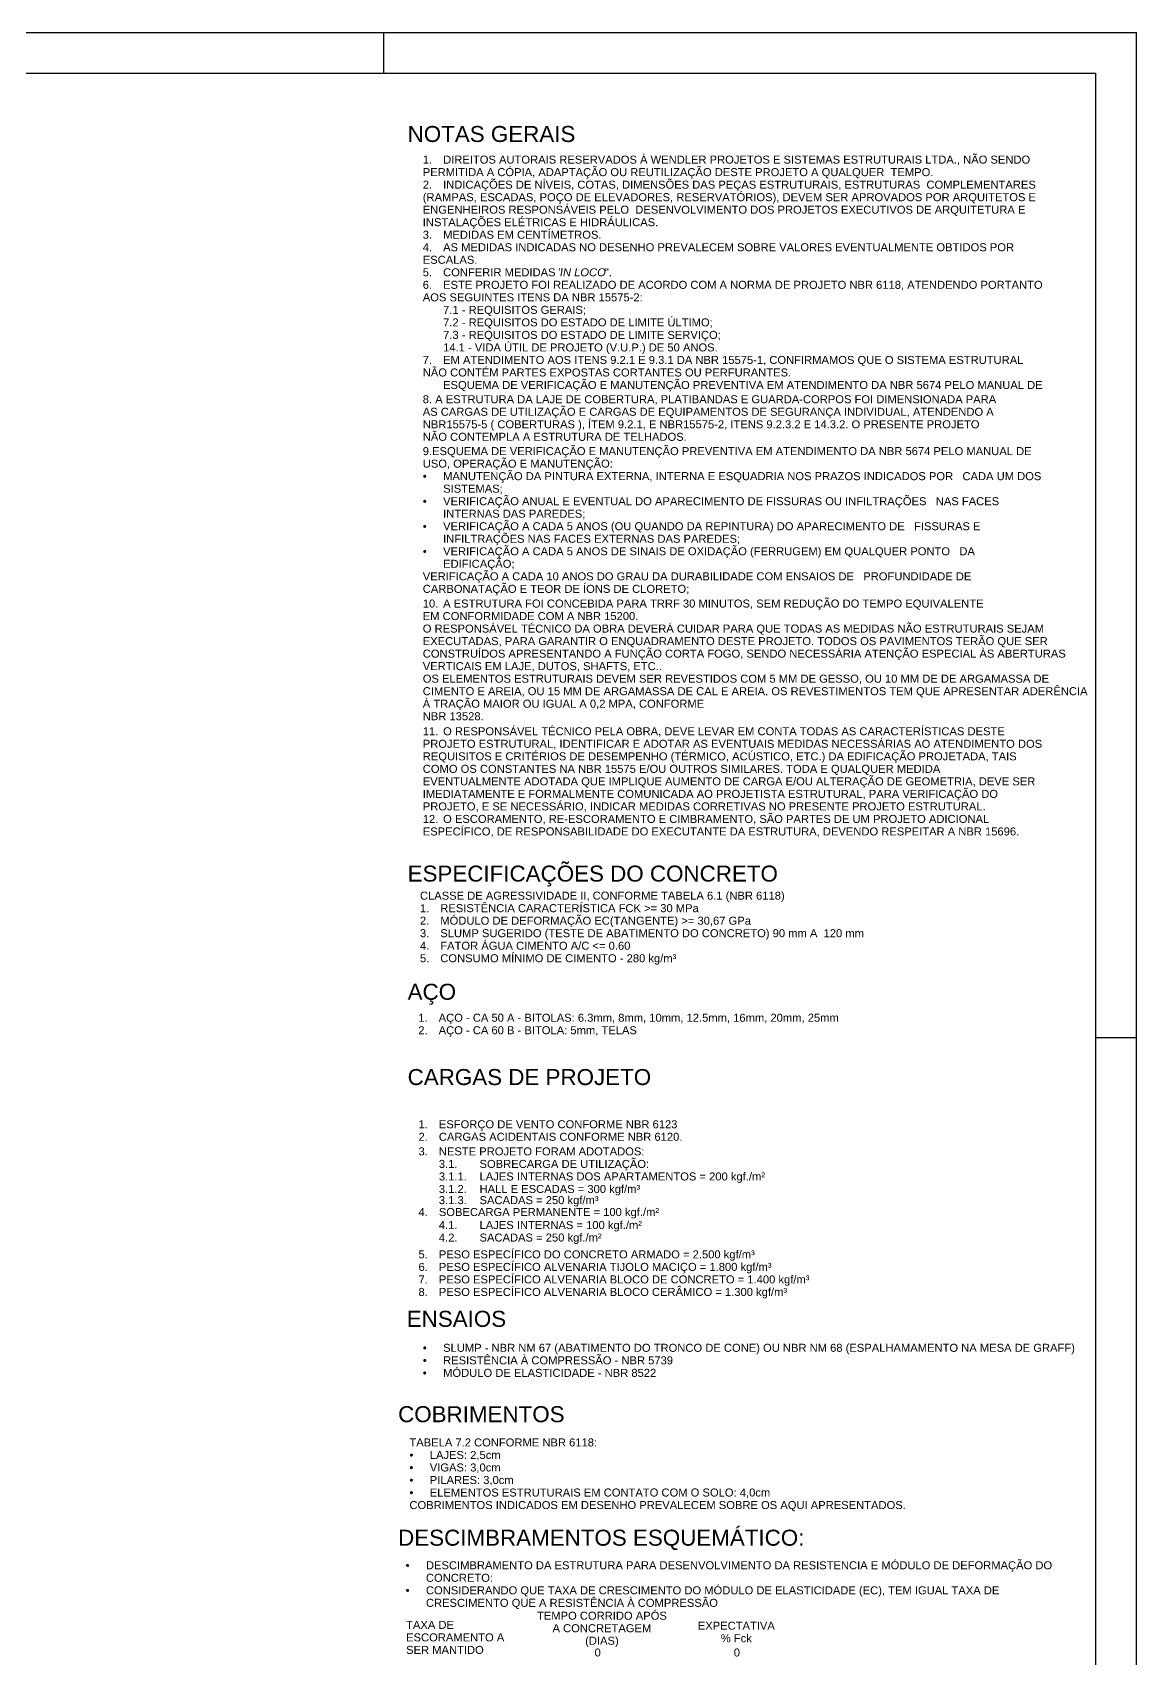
# Model space of a CAD drawing. Extents: x 37185 to 43130, y -8131 to -3926.
# Drawn here: x 41773 to 43130, y -5924 to -3926 of the extents above; entities that cross this region are included whole.
import ezdxf

# ---------------------------------------------------------------- set-up
doc = ezdxf.new("R2010")
doc.units = 0
doc.header["$MEASUREMENT"] = 0
doc.layers.add('20', color=7, linetype='CONTINUOUS')
doc.layers.add('95', color=7, linetype='CONTINUOUS')
doc.layers.add('WP_NOTAS', color=2, linetype='CONTINUOUS', lineweight=9)
doc.layers.add('WP_TÍTULO DE VISTA', color=3, linetype='CONTINUOUS', lineweight=9)
doc.styles.add('Arial', font='arial.ttf', dxfattribs={"height": 7.5})
doc.styles.add('Arial_12', font='arial.ttf', dxfattribs={"height": 0.393413})
doc.styles.add('Arial_8', font='arial.ttf', dxfattribs={"height": 0.16875})

msp = doc.modelspace()

# ---------------------------------------------------------------- linework, layer by layer
at = {"layer": '20', "linetype": 'Continuous'}
for p, q in [((42204.545, -3976.33), (42204.545, -3926.33)), ((43079.545, -5161.33), (43129.545, -5161.33))]:
    msp.add_line(p, q, dxfattribs=at)
at = {"layer": '95', "linetype": 'Continuous'}
for p, q in [((37184.545, -3926.33), (43129.545, -3926.33)), ((42204.545, -3976.33), (42204.545, -3926.33)), ((43129.545, -8131.33), (43129.545, -3926.33)), ((37309.545, -3976.33), (43079.545, -3976.33)), ((43079.545, -8081.33), (43079.545, -3976.33)), ((43079.545, -5161.33), (43129.545, -5161.33))]:
    msp.add_line(p, q, dxfattribs=at)

# ---------------------------------------------------------------- texts
at = {"layer": 'WP_NOTAS', "line_spacing_factor": 0.938532, "style": 'Arial'}
for s, insert, char_height, width, attachment_point in [('DIREITOS AUTORAIS RESERVADOS À WENDLER PROJETOS E SISTEMAS ESTRUTURAIS LTDA., NÃO SENDO', (42277.586, -4077.57), 9.83533, 865.20636, 1), ('1.', (42252.586, -4077.57), 9.8353, 13.43657, 1), ('PERMITIDA A CÓPIA, ADAPTAÇÃO OU REUTILIZAÇÃO DESTE PROJETO A QUALQUER  TEMPO.', (42252.586, -4092.955), 9.83533, 735.38001, 1), ('2.', (42252.586, -4108.34), 9.8353, 13.43657, 1), ('INDICAÇÕES DE NÍVEIS, COTAS, DIMENSÕES DAS PEÇAS ESTRUTURAIS, ESTRUTURAS  COMPLEMENTARES', (42277.586, -4108.34), 9.83533, 853.04081, 1), ('(RAMPAS, ESCADAS, POÇO DE ELEVADORES, RESERVATÓRIOS), DEVEM SER APROVADOS POR ARQUITETOS E', (42252.586, -4123.724), 9.83533, 882.81916, 1), ('ENGENHEIROS RESPONSÁVEIS PELO  DESENVOLVIMENTO DOS PROJETOS EXECUTIVOS DE ARQUITETURA E', (42252.586, -4139.109), 9.83533, 867.74841, 1), ('INSTALAÇÕES ELÉTRICAS E HIDRÁULICAS.', (42252.586, -4154.493), 9.83533, 339.00111, 1), ('3.', (42252.586, -4169.878), 9.8353, 13.43657, 1), ('MEDIDAS EM CENTÍMETROS.', (42277.586, -4169.878), 9.83533, 227.69544, 1), ('4.', (42252.586, -4185.263), 9.8353, 13.43657, 1), ('AS MEDIDAS INDICADAS NO DESENHO PREVALECEM SOBRE VALORES EVENTUALMENTE OBTIDOS POR', (42277.586, -4185.263), 9.83533, 821.44671, 1), ('ESCALAS.', (42252.586, -4200.647), 9.8353, 78.62211, 1), ('5.', (42252.586, -4216.032), 9.8353, 13.43657, 1), ('6.', (42252.586, -4231.417), 9.8353, 13.43657, 1), ('CONFERIR MEDIDAS "', (42277.586, -4216.032), 9.83533, 172.13339, 1), ('ESTE PROJETO FOI REALIZADO DE ACORDO COM A NORMA DE PROJETO NBR 6118, ATENDENDO PORTANTO', (42277.586, -4231.417), 9.83533, 863.20903, 1), ('\\fArial|b0|i1|c0|p34|;IN LOCO', (42421.03, -4216.032), 9.83533, 66.27499, 1), ('".', (42476.259, -4216.032), 9.8353, 10.34979, 1), ('AOS SEGUINTES ITENS DA NBR 15575-2:', (42252.586, -4246.801), 9.83533, 316.66734, 1), ('7.1 - REQUISITOS GERAIS;', (42277.586, -4262.186), 9.83533, 206.08798, 1), ('7.2 - REQUISITOS DO ESTADO DE LIMITE ÚLTIMO;', (42277.586, -4277.57), 9.83533, 388.38959, 1), ('7.3 - REQUISITOS DO ESTADO DE LIMITE SERVIÇO;', (42277.586, -4292.955), 9.83533, 400.19199, 1), ('14.1 - VIDA ÚTIL DE PROJETO (V.U.P.) DE 50 ANOS.', (42277.586, -4308.34), 9.83533, 396.19733, 1), ('7.', (42252.586, -4323.724), 9.8353, 13.43657, 1), ('EM ATENDIMENTO AOS ITENS 9.2.1 E 9.3.1 DA NBR 15575-1, CONFIRMAMOS QUE O SISTEMA ESTRUTURAL', (42277.586, -4323.724), 9.83533, 834.88328, 1), ('NÃO CONTÉM PARTES EXPOSTAS CORTANTES OU PERFURANTES.', (42252.586, -4339.109), 9.83533, 530.19991, 1), ('ESQUEMA DE VERIFICAÇÃO E MANUTENÇÃO PREVENTIVA EM ATENDIMENTO DA NBR 5674 PELO MANUAL DE', (42277.586, -4354.493), 9.83533, 862.30115, 1), ('8. A ESTRUTURA DA LAJE DE COBERTURA, PLATIBANDAS E GUARDA-CORPOS FOI DIMENSIONADA PARA', (42252.586, -4372.021), 9.83533, 825.80451, 1), ('AS CARGAS DE UTILIZAÇÃO E CARGAS DE EQUIPAMENTOS DE SEGURANÇA INDIVIDUAL, ATENDENDO A', (42252.586, -4387.405), 9.83533, 822.17301, 1), ('NBR15575-5 ( COBERTURAS ), ÍTEM 9.2.1, E NBR15575-2, ITENS 9.2.3.2 E 14.3.2. O PRESENTE PROJETO', (42252.586, -4402.79), 9.83533, 801.83657, 1), ('9.ESQUEMA DE VERIFICAÇÃO E MANUTENÇÃO PREVENTIVA EM ATENDIMENTO DA NBR 5674 PELO MANUAL DE', (42252.586, -4435.752), 9.83533, 1127.40302, 1), ('NÃO CONTEMPLA A ESTRUTURA DE TELHADOS.', (42252.586, -4418.175), 9.83533, 379.85555, 1), ('USO, OPERAÇÃO E MANUTENÇÃO:', (42252.586, -4451.136), 9.83533, 273.63399, 1), ('•', (42252.586, -4466.521), 9.835, 5.62883, 1), ('MANUTENÇÃO DA PINTURA EXTERNA, INTERNA E ESQUADRIA NOS PRAZOS INDICADOS POR   CADA UM DOS', (42277.586, -4466.521), 9.83533, 861.75643, 1), ('VERIFICAÇÃO ANUAL E EVENTUAL DO APARECIMENTO DE FISSURAS OU INFILTRAÇÕES   NAS FACES', (42277.586, -4497.29), 9.83533, 800.56555, 1), ('SISTEMAS;', (42277.586, -4481.906), 9.8353, 85.70355, 1), ('•', (42252.586, -4497.29), 9.835, 5.62883, 1), ('INTERNAS DAS PAREDES;', (42277.586, -4512.675), 9.83533, 204.81695, 1), ('•', (42252.586, -4528.059), 9.835, 5.62883, 1), ('VERIFICAÇÃO A CADA 5 ANOS (OU QUANDO DA REPINTURA) DO APARECIMENTO DE   FISSURAS E', (42277.586, -4528.059), 9.83533, 774.23713, 1), ('INFILTRAÇÕES NAS FACES EXTERNAS DAS PAREDES;', (42277.586, -4543.444), 9.83533, 427.60986, 1), ('•', (42252.586, -4558.829), 9.835, 5.62883, 1), ('VERIFICAÇÃO A CADA 5 ANOS DE SINAIS DE OXIDAÇÃO (FERRUGEM) EM QUALQUER PONTO   DA', (42277.586, -4558.829), 9.83533, 766.24781, 1), ('EDIFICAÇÃO;', (42277.586, -4574.213), 9.83533, 102.9532, 1), ('VERIFICAÇÃO A CADA 10 ANOS DO GRAU DA DURABILIDADE COM ENSAIOS DE   PROFUNDIDADE DE', (42252.586, -4589.598), 9.83533, 790.21575, 1), ('CARBONATAÇÃO E TEOR DE ÍONS DE CLORETO;', (42252.586, -4604.983), 9.83533, 383.85021, 1), ('10.', (42252.586, -4623.044), 9.8353, 22.33376, 1), ('A ESTRUTURA FOI CONCEBIDA PARA TRRF 30 MINUTOS, SEM REDUÇÃO DO TEMPO EQUIVALENTE', (42277.586, -4623.044), 9.83533, 919.49737, 1), ('O RESPONSÁVEL TÉCNICO DA OBRA DEVERÁ CUIDAR PARA QUE TODAS AS MEDIDAS NÃO ESTRUTURAIS SEJAM', (42252.586, -4653.814), 9.83533, 894.43998, 1), ('EM CONFORMIDADE COM A NBR 15200.', (42252.586, -4638.429), 9.83533, 624.61907, 1), ('EXECUTADAS, PARA GARANTIR O ENQUADRAMENTO DESTE PROJETO. TODOS OS PAVIMENTOS TERÃO QUE SER', (42252.586, -4669.198), 9.83533, 899.88724, 1), ('CONSTRUÍDOS APRESENTANDO A FUNÇÃO CORTA FOGO, SENDO NECESSÁRIA ATENÇÃO ESPECIAL ÀS ABERTURAS', (42252.586, -4684.583), 9.83533, 925.67094, 1), ('VERTICAIS EM LAJE, DUTOS, SHAFTS, ETC..', (42252.586, -4699.967), 9.83533, 344.62994, 1), ('OS ELEMENTOS ESTRUTURAIS DEVEM SER REVESTIDOS COM 5 MM DE GESSO, OU 10 MM DE DE ARGAMASSA DE', (42252.586, -4715.352), 9.83533, 900.61354, 1), ('CIMENTO E AREIA, OU 15 MM DE ARGAMASSA DE CAL E AREIA. OS REVESTIMENTOS TEM QUE APRESENTAR ADERÊNCIA', (42252.586, -4730.737), 9.83533, 956.53874, 1), ('À TRAÇÃO MAIOR OU IGUAL A 0,2 MPA, CONFORME', (42252.586, -4746.121), 9.83533, 405.09452, 1), ('NBR 13528.', (42252.586, -4761.506), 9.8353, 87.5193, 1), ('11.', (42252.586, -4779.984), 9.8353, 22.33376, 1), ('PROJETO ESTRUTURAL, IDENTIFICAR E ADOTAR AS EVENTUAIS MEDIDAS NECESSÁRIAS AO ATENDIMENTO DOS', (42252.586, -4795.369), 9.83533, 891.71635, 1), ('O RESPONSÁVEL TÉCNICO PELA OBRA, DEVE LEVAR EM CONTA TODAS AS CARACTERÍSTICAS DESTE', (42277.586, -4779.984), 9.83533, 808.37328, 1), ('REQUISITOS E CRITÉRIOS DE DESEMPENHO (TÉRMICO, ACÚSTICO, ETC.) DA EDIFICAÇÃO PROJETADA, TAIS', (42252.586, -4810.753), 9.83533, 855.76444, 1), ('COMO OS CONSTANTES NA NBR 15575 E/OU OUTROS SIMILARES. TODA E QUALQUER MEDIDA', (42252.586, -4826.138), 9.83533, 744.82193, 1), ('EVENTUALMENTE ADOTADA QUE IMPLIQUE AUMENTO DE CARGA E/OU ALTERAÇÃO DE GEOMETRIA, DEVE SER', (42252.586, -4841.523), 9.83533, 881.36656, 1), ('IMEDIATAMENTE E FORMALMENTE COMUNICADA AO PROJETISTA ESTRUTURAL, PARA VERIFICAÇÃO DO', (42252.586, -4856.907), 9.83533, 827.62027, 1), ('PROJETO, E SE NECESSÁRIO, INDICAR MEDIDAS CORRETIVAS NO PRESENTE PROJETO ESTRUTURAL.', (42252.586, -4872.292), 9.83533, 810.73376, 1), ('12.', (42252.586, -4887.676), 9.8353, 22.33376, 1), ('O ESCORAMENTO, RE-ESCORAMENTO E CIMBRAMENTO, SÃO PARTES DE UM PROJETO ADICIONAL', (42277.586, -4887.676), 9.83533, 785.85795, 1), ('ESPECÍFICO, DE RESPONSABILIDADE DO EXECUTANTE DA ESTRUTURA, DEVENDO RESPEITAR A NBR 15696.', (42252.586, -4903.061), 9.83533, 858.85122, 1), ('CLASSE DE AGRESSIVIDADE II, CONFORME TABELA 6.1 (NBR 6118)', (42249.116, -4981.948), 9.83533, 537.82607, 1), ('2.', (42249.116, -5012.717), 9.8353, 13.43657, 1), ('1.', (42249.116, -4997.333), 9.8353, 13.43657, 1), ('RESISTÊNCIA CARACTERÍSTICA FCK >= 30 MPa', (42274.116, -4997.333), 9.83533, 377.85822, 1), ('MÓDULO DE DEFORMAÇÃO EC(TANGENTE) >= 30,67 GPa', (42274.116, -5012.717), 9.83533, 430.51506, 1), ('3.', (42249.116, -5028.102), 9.8353, 13.43657, 1), ('SLUMP SUGERIDO (TESTE DE ABATIMENTO DO CONCRETO) 90 mm A  120 mm', (42274.116, -5028.102), 9.83533, 609.36674, 1), ('4.', (42249.116, -5043.486), 9.8353, 13.43657, 1), ('FATOR ÁGUA CIMENTO A/C <= 0.60', (42274.116, -5043.486), 9.83533, 279.80755, 1), ('5.', (42249.116, -5058.871), 9.8353, 13.43657, 1), ('CONSUMO MÍNIMO DE CIMENTO - 280 kg/m³', (42274.116, -5058.871), 9.83533, 355.34288, 1), ('1.', (42247.116, -5131.948), 9.8353, 13.43657, 1), ('AÇO - CA 50 A - BITOLAS: 6.3mm, 8mm, 10mm, 12.5mm, 16mm, 20mm, 25mm', (42272.116, -5131.948), 9.83533, 577.04634, 1), ('2.', (42247.116, -5147.333), 9.8353, 13.43657, 1), ('AÇO - CA 60 B - BITOLA: 5mm, TELAS', (42272.116, -5147.333), 9.83533, 285.79954, 1), ('1.', (42247.352, -5262.86), 9.8353, 13.43657, 1), ('ESFORÇO DE VENTO CONFORME NBR 6123', (42272.352, -5262.86), 9.83533, 343.17734, 1), ('2.', (42247.352, -5278.244), 9.8353, 13.43657, 1), ('CARGAS ACIDENTAIS CONFORME NBR 6120.', (42272.352, -5278.244), 9.83533, 350.44035, 1), ('3.', (42247.352, -5296.192), 9.8353, 13.43657, 1), ('3.1.', (42272.352, -5311.577), 9.8353, 26.87315, 1), ('NESTE PROJETO FORAM ADOTADOS:', (42272.352, -5296.192), 9.83533, 295.96776, 1), ('SOBRECARGA DE UTILIZAÇÃO:', (42322.352, -5311.577), 9.83533, 244.21879, 1), ('3.1.1.', (42272.352, -5326.961), 9.8353, 40.30972, 1), ('LAJES INTERNAS DOS APARTAMENTOS = 200 kgf./m²', (42322.352, -5326.961), 9.83533, 409.27075, 1), ('3.1.2.', (42272.352, -5342.346), 9.8353, 40.30972, 1), ('HALL E ESCADAS = 300 kgf/m³', (42322.352, -5342.346), 9.83533, 229.51119, 1), ('4.', (42247.352, -5370.693), 9.8353, 13.43657, 1), ('3.1.3.', (42272.352, -5356.083), 9.8353, 40.30972, 1), ('SOBECARGA PERMANENTE = 100 kgf./m²', (42272.352, -5370.693), 9.83533, 315.21474, 1), ('SACADAS = 250 kgf/m³', (42322.352, -5356.083), 9.83533, 229.51119, 1), ('4.1.', (42272.352, -5386.674), 9.8353, 26.87315, 1), ('LAJES INTERNAS = 100 kgf./m²', (42322.352, -5386.674), 9.83533, 380.21763, 1), ('4.2.', (42272.352, -5402.058), 9.8353, 40.30972, 1), ('SACADAS = 250 kgf./m²', (42322.352, -5402.058), 9.83533, 409.27075, 1), ('5.', (42247.352, -5422.71), 9.8353, 13.43657, 1), ('PESO ESPECÍFICO DO CONCRETO ARMADO = 2.500 kgf/m³', (42272.352, -5422.71), 9.83533, 455.39088, 1), ('6.', (42247.352, -5438.095), 9.8353, 13.43657, 1), ('7.', (42247.352, -5453.479), 9.8353, 13.43657, 1), ('PESO ESPECÍFICO ALVENARIA TIJOLO MACIÇO = 1.800 kgf/m³', (42272.352, -5438.095), 9.83533, 479.72197, 1), ('PESO ESPECÍFICO ALVENARIA BLOCO DE CONCRETO = 1.400 kgf/m³', (42272.352, -5453.479), 9.83533, 534.19456, 1), ('8.', (42247.352, -5468.864), 9.8353, 13.43657, 1), ('PESO ESPECÍFICO ALVENARIA BLOCO CERÂMICO = 1.300 kgf/m³', (42272.352, -5468.864), 9.83533, 501.87416, 1), ('•', (42252.586, -5537.526), 9.835, 5.62883, 1), ('SLUMP - NBR NM 67 (ABATIMENTO DO TRONCO DE CONE) OU NBR NM 68 (ESPALHAMAMENTO NA MESA DE GRAFF)', (42277.586, -5537.526), 9.83533, 909.14758, 1), ('RESISTÊNCIA À COMPRESSÃO - NBR 5739', (42277.586, -5552.911), 9.83533, 330.83022, 1), ('•', (42252.586, -5552.911), 9.835, 5.62883, 1), ('•', (42252.586, -5568.296), 9.835, 5.62883, 1), ('MÓDULO DE ELASTICIDADE - NBR 8522', (42277.586, -5568.296), 9.83533, 306.6807, 1), ('TABELA 7.2 CONFORME NBR 6118:', (42236.191, -5653.8), 9.83533, 269.82091, 1), ('•', (42236.191, -5669.185), 9.835, 5.62883, 1), ('LAJES: 2,5cm', (42261.191, -5669.185), 9.83533, 105.49526, 1), ('•', (42236.191, -5684.569), 9.835, 5.62883, 1), ('VIGAS: 3,0cm', (42261.191, -5684.569), 9.83533, 105.49526, 1), ('•', (42236.191, -5699.954), 9.835, 5.62883, 1), ('PILARES: 3,0cm', (42261.191, -5699.954), 9.83533, 105.49526, 1), ('•', (42236.191, -5715.339), 9.835, 5.62883, 1), ('COBRIMENTOS INDICADOS EM DESENHO PREVALECEM SOBRE OS AQUI APRESENTADOS.', (42236.191, -5730.723), 9.83533, 714.31727, 1), ('ELEMENTOS ESTRUTURAIS EM CONTATO COM O SOLO: 4,0cm', (42261.191, -5715.339), 9.83533, 493.15854, 1), ('•', (42231.493, -5804.723), 9.835, 5.62883, 1), ('DESCIMBRAMENTO DA ESTRUTURA PARA DESENVOLVIMENTO DA RESISTENCIA E MÓDULO DE DEFORMAÇÃO DO', (42256.493, -5804.723), 9.83533, 900.79512, 1), ('CONCRETO:', (42256.493, -5820.108), 9.8353, 96.59807, 1), ('CONSIDERANDO QUE TAXA DE CRESCIMENTO DO MÓDULO DE ELASTICIDADE (EC), TEM IGUAL TAXA DE', (42256.493, -5835.493), 9.83533, 825.98609, 1), ('•', (42231.493, -5835.493), 9.835, 5.62883, 1), ('CRESCIMENTO QUE A RESISTÊNCIA À COMPRESSÃO', (42256.493, -5850.877), 9.83533, 420.16527, 1), ('TEMPO CORRIDO APÓS\\PA CONCRETAGEM\\P(DIAS)', (42472.712, -5866.685), 9.83533, 189.72, 2), ('TAXA DE\\PESCORAMENTO A\\PSER MANTIDO', (42232.133, -5877.941), 9.83533, 143.4, 1), ('EXPECTATIVA\\P% Fck', (42637.838, -5878.978), 9.83533, 112.68, 2), (' 0', (42459.883, -5911.886), 9.8353, 13.68, 1), ('0', (42642.406, -5911.886), 9.835, 9.12, 3)]:
    msp.add_mtext(s, dxfattribs=dict(at, insert=insert, char_height=char_height, width=width, attachment_point=attachment_point))
at = {"layer": 'WP_TÍTULO DE VISTA', "attachment_point": 1, "line_spacing_factor": 0.938532}
for s, insert, char_height, width, style in [('NOTAS GERAIS', (42233.98, -4041.168), 19.67066, 245.24782, 'Arial_12'), ('ESPECIFICAÇÕES DO CONCRETO', (42233.98, -4949.93), 19.67066, 528.60731, 'Arial_12'), ('AÇO', (42233.98, -5095.145), 19.6707, 245.24782, 'Arial_12'), ('CARGAS DE PROJETO', (42233.98, -5199.93), 19.67066, 475.72514, 'Arial_12'), ('ENSAIOS', (42232.901, -5497), 19.6707, 381.06999, 'Arial_8'), ('COBRIMENTOS', (42222.302, -5614.149), 19.67066, 381.06999, 'Arial_8'), ('DESCIMBRAMENTOS ESQUEMÁTICO:', (42222.302, -5765.922), 19.67066, 838.23569, 'Arial_8')]:
    msp.add_mtext(s, dxfattribs=dict(at, insert=insert, char_height=char_height, width=width, style=style))

doc.saveas('drawing.dxf')
